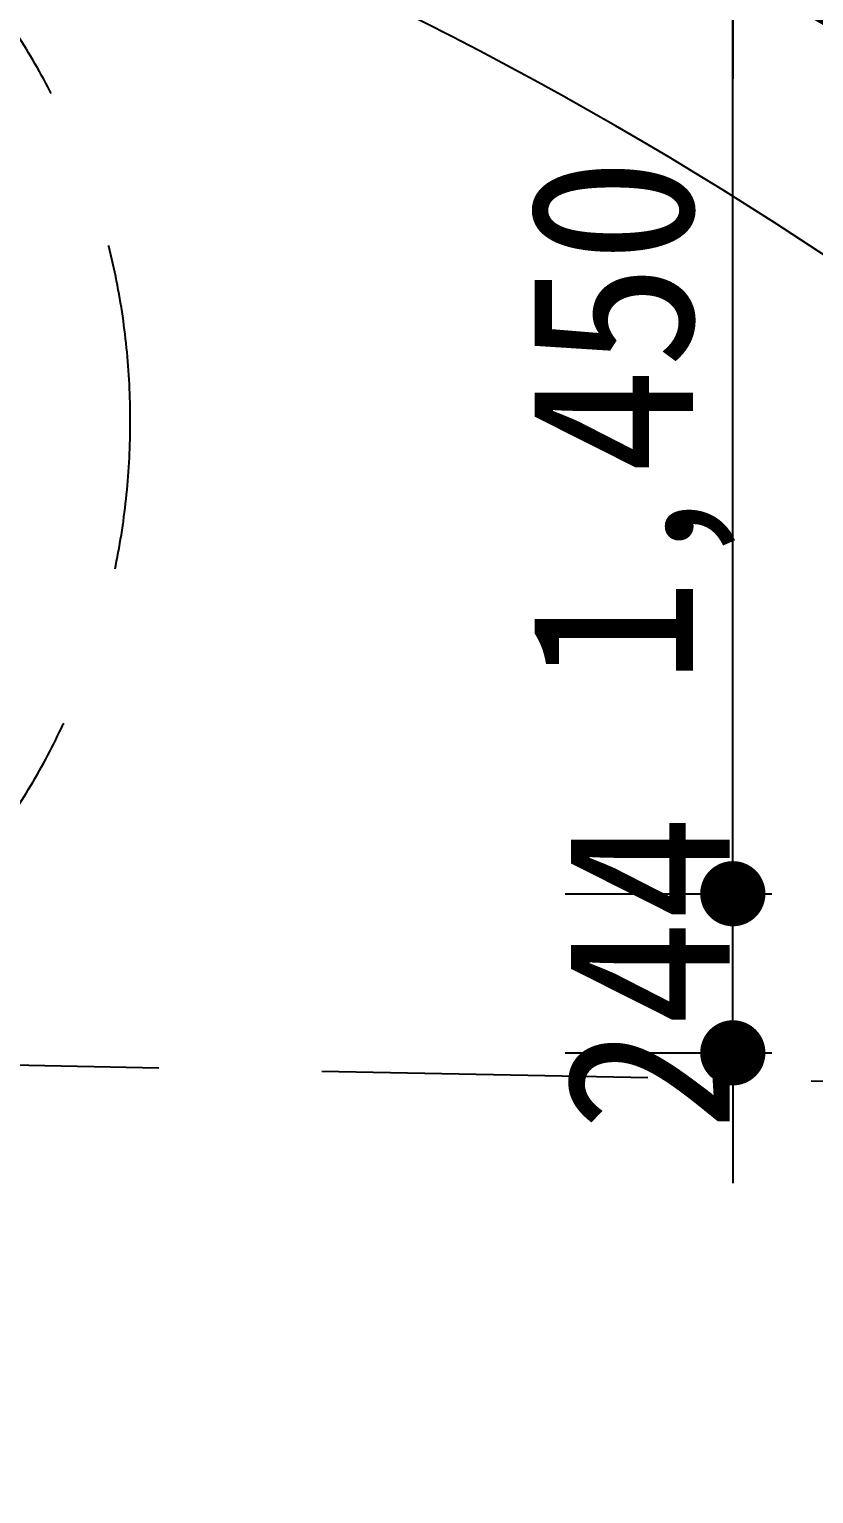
# Model space of a CAD drawing. Header units: millimetres. Extents: x -69382 to 174843, y -46375 to 101648.
# Drawn here: x 16910 to 18113, y 19284 to 21531 of the extents above; entities that cross this region are included whole.
import ezdxf

# ---------------------------------------------------------------- set-up
doc = ezdxf.new("R2010")
doc.units = ezdxf.units.MM
doc.header["$LTSCALE"] = 1000
doc.linetypes.add('A-DASHD01', pattern=[0.75, 0.5, -0.25])
doc.linetypes.add('A-HIDDN01', pattern=[0.375, 0.25, -0.125])
for name, color, linetype in [('CS-CONC', 4, 'Continuous'), ('CS-DIML', 1, 'Continuous'), ('CS-HIDL', 2, 'A-DASHD01'), ('CS-LEAT', 3, 'Continuous'), ('CST-01-02-02-G05-CS-EXCV', 3, 'CFZ008'), ('DIM1', 1, 'Continuous')]:
    doc.layers.add(name, color=color, linetype=linetype)
doc.styles.get("Standard").update_dxf_attribs({"font": 'txt.shx', "bigfont": 'whgtxt.shx'})
doc.styles.add('WGTXT', font='DotumChe.ttf')
doc.linetypes.add('CFZ008', pattern='A,0.9,-0.2,[106,KHCLINE.shx,S=0.00606,R=180,X=0,Y=0],0.9', length=2)
doc.dimstyles.get("Standard").update_dxf_attribs({"dimtxt": 0.18, "dimasz": 0.18, "dimexe": 0.18, "dimexo": 0.0625, "dimgap": 0.09, "dimtad": 0, "dimtih": 1, "dimtoh": 1, "dimdec": 4, "dimzin": 0, "dimdsep": 46, "dimtxsty": 'Standard', "dimcen": 0.09, "dimadec": 0, "dimazin": 0, "dimtfac": 1, "dimtdec": 4, "dimtofl": 0, "dimtmove": 0, "dimatfit": 3, "dimfxl": 1, "dimtolj": 1, "dimtzin": 0, "dimarcsym": 0})

# ---------------------------------------------------------------- blocks, each defined once
blk = doc.blocks.new('_Dot')
at = {"layer": 'DIM1'}
blk.add_line((0, 0), (-1, 0), dxfattribs=at)
at = {"layer": 'DIM1', "const_width": 0.5}
blk.add_lwpolyline([(-0.25, 0, 1), (0.25, 0, 1)], format="xyb", close=True, dxfattribs=at)
blk = doc.blocks.new('*D404')
at = {"layer": 'CS-DIML', "color": 1, "transparency": 16777216}
for p, q in [((17988.9, 20304.8), (17988.9, 20404.8)), ((17731.8, 20204.8), (18048.9, 20204.8)), ((17988.9, 19960.7), (17988.9, 20204.8)), ((17731.8, 19960.7), (18048.9, 19960.7)), ((17988.9, 19860.7), (17988.9, 19760.7))]:
    blk.add_line(p, q, dxfattribs=at)
at = {"layer": 'Defpoints', "color": 0, "transparency": 16777216}
for p in [(17556.8, 20204.8), (17988.9, 20204.8), (17556.8, 19960.7)]:
    blk.add_point(p, dxfattribs=at)
at = {"layer": 'CS-DIML', "color": 1, "transparency": 16777216, "xscale": 100, "yscale": 100, "zscale": 100}
for p, rotation in [((17988.9, 20204.8), 270), ((17988.9, 19960.7), 90)]:
    blk.add_blockref('_Dot', p, dxfattribs=dict(at, rotation=rotation))
at = {"layer": 'CS-DIML', "color": 3, "transparency": 16777216, "insert": (17858.9, 20082.7), "char_height": 250, "attachment_point": 5, "rotation": 90, "style": 'WGTXT'}
blk.add_mtext('\\A1;244', dxfattribs=at)
blk = doc.blocks.new('*D405')
at = {"layer": 'CS-DIML', "color": 1, "transparency": 16777216}
for p, q in [((17731.8, 21654.8), (18048.9, 21654.8)), ((17988.9, 20304.8), (17988.9, 21554.8)), ((17731.8, 20204.8), (18048.9, 20204.8))]:
    blk.add_line(p, q, dxfattribs=at)
at = {"layer": 'Defpoints', "color": 0, "transparency": 16777216}
for p in [(17556.8, 21654.8), (17988.9, 21654.8), (17556.8, 20204.8)]:
    blk.add_point(p, dxfattribs=at)
at = {"layer": 'CS-DIML', "color": 1, "transparency": 16777216, "xscale": 100, "yscale": 100, "zscale": 100}
for p, rotation in [((17988.9, 21654.8), 90), ((17988.9, 20204.8), 270)]:
    blk.add_blockref('_Dot', p, dxfattribs=dict(at, rotation=rotation))
at = {"layer": 'CS-DIML', "color": 3, "transparency": 16777216, "insert": (17835.1, 20929.8), "char_height": 250, "attachment_point": 5, "rotation": 90, "style": 'WGTXT'}
blk.add_mtext('\\A1;1,450', dxfattribs=at)
blk = doc.blocks.new('*D406')
at = {"layer": 'CS-DIML', "color": 1, "transparency": 16777216}
for p, q in [((17988.9, 22167.9), (17988.9, 22267.9)), ((17731.8, 22067.9), (18048.9, 22067.9)), ((17988.9, 21654.8), (17988.9, 22067.9)), ((17731.8, 21654.8), (18048.9, 21654.8)), ((17988.9, 21554.8), (17988.9, 21454.8))]:
    blk.add_line(p, q, dxfattribs=at)
at = {"layer": 'Defpoints', "color": 0, "transparency": 16777216}
for p in [(17556.8, 22067.9), (17988.9, 22067.9), (17556.8, 21654.8)]:
    blk.add_point(p, dxfattribs=at)
at = {"layer": 'CS-DIML', "color": 1, "transparency": 16777216, "xscale": 100, "yscale": 100, "zscale": 100}
for p, rotation in [((17988.9, 22067.9), 270), ((17988.9, 21654.8), 90)]:
    blk.add_blockref('_Dot', p, dxfattribs=dict(at, rotation=rotation))
at = {"layer": 'CS-DIML', "color": 3, "transparency": 16777216, "insert": (17858.7, 21861.3), "char_height": 250, "attachment_point": 5, "rotation": 90, "style": 'WGTXT'}
blk.add_mtext('\\A1;413', dxfattribs=at)

msp = doc.modelspace()

# ---------------------------------------------------------------- linework, layer by layer
at = {"layer": 'CS-CONC'}
for radius in [6190, 5890]:
    msp.add_arc((14864.151, 16281.7813), radius, 30, 150, dxfattribs=at)
at = {"layer": 'CS-DIML', "color": 2, "linetype": 'A-HIDDN01', "const_width": 10, "flags": 128}
msp.add_lwpolyline([(20485.4773, 14607.7813), (20485.4773, 14607.7813), (20690.4764, 14607.7813), (20690.4927, 14697.5637, -0.269451409), (20721.7941, 14751.4311, 0.201537786), (20893.0547, 14995.7869, 0.188817455), (20228.9244, 19379.2813, 0.577350269), (9498.8696, 19379.2813, 0.217395331), (9092.087, 15131.3801, 0.181398454), (9291.7071, 14906.0278, -0.292415643), (9327.7001, 14849.7461), (9327.7001, 14765.7813), (9532.7001, 14765.7813)], format="xyb", dxfattribs=at)
at = {"layer": 'CS-HIDL'}
msp.add_lwpolyline([(15965.2824, 22029.751, 1), (15965.2824, 19829.751, 1)], format="xyb", close=True, dxfattribs=at)
msp.add_lwpolyline([(10264.351, 15273.7773), (10344.335, 19272.9776), (11360.1318, 20052.8216), (18558.6923, 19908.8504), (19542.4955, 19089.0144), (19462.5115, 15089.8141)], dxfattribs=at)
at = {"layer": 'CS-LEAT'}
msp.add_lwpolyline([(20695.4754, 14602.7813), (20695.4754, 14602.7813), (20695.4927, 14697.5628, -0.26958023), (20724.2936, 14747.1005, 0.199537372), (20897.864, 14994.3858, 0.188827533), (20233.2545, 19381.7813, 0.577350269), (9494.5395, 19381.7813, 0.217400285), (9087.3929, 15129.6554, 0.182089804), (9289.4769, 14901.5502, -0.293112127), (9322.7001, 14849.7461), (9322.7001, 14760.7813), (9322.7001, 14760.7813)], format="xyb", dxfattribs=at)
at = {"layer": 'CST-01-02-02-G05-CS-EXCV', "linetype": 'CFZ008', "ltscale": 1.5}
msp.add_lwpolyline([(20910.5421, 14602.7813, 0.204701934), (20328.7713, 19436.7813, 0.577350269), (9399.5307, 19436.7813, 0.235215078), (9111.2781, 14760.7813)], format="xyb", dxfattribs=at)

# ---------------------------------------------------------------- dimensions: what is measured, and where the dimension line sits
at = {"layer": 'CS-DIML'}
for base, p1, p2, picture, middle in [((17988.8807, 22067.9381), (17556.8049, 21654.7505), (17556.8049, 22067.9381), '*D406', (17858.7142, 21861.3443)), ((17988.8807, 21654.7505), (17556.8049, 20204.7514), (17556.8049, 21654.7505), '*D405', (17835.0791, 20929.751)), ((17988.8807, 20204.7514), (17556.8049, 19960.7186), (17556.8049, 20204.7514), '*D404', (17858.8807, 20082.735))]:
    dim = msp.add_linear_dim(base=base, p1=p1, p2=p2, angle=90, dimstyle='Standard', override={"dimscale": 50, "dimtxt": 5, "dimasz": 2, "dimexe": 1.2, "dimexo": 3.5, "dimgap": 0.1, "dimtad": 1, "dimtih": 0, "dimtoh": 0, "dimdec": 0, "dimlunit": 6, "dimtxsty": 'WGTXT', "dimblk1": 'Dot', "dimblk2": 'Dot', "dimsah": 1, "dimclrd": 1, "dimclre": 1, "dimclrt": 3, "dimtix": 1, "dimtofl": 1, "dimtmove": 2, "dimlwd": 65535, "dimlwe": 65535}, dxfattribs=at)
    dim.commit()
    dim.dimension.update_dxf_attribs({"geometry": picture, "text_midpoint": middle})

doc.saveas('drawing.dxf')
